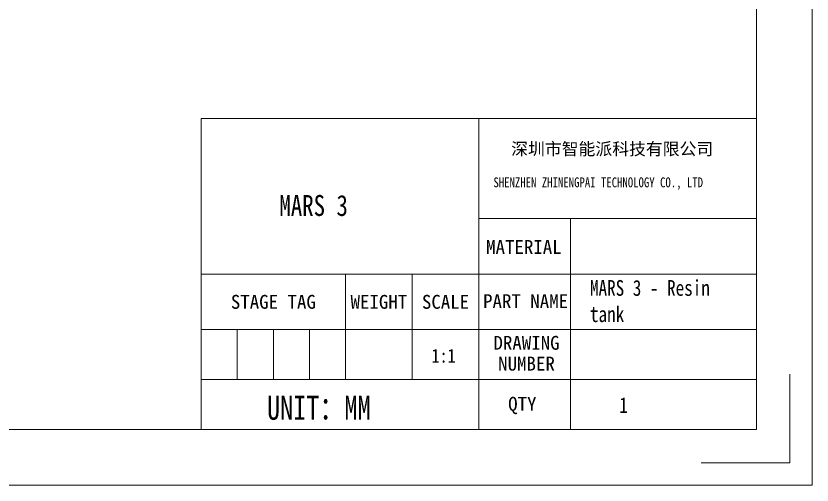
# Model space of a CAD drawing. Header units: millimetres. Extents: x 5476 to 6812, y 642 to 1586.
# Drawn here: x 6167 to 6812, y 642 to 1022 of the extents above; entities that cross this region are included whole.
import ezdxf

# ---------------------------------------------------------------- set-up
doc = ezdxf.new("R2010")
doc.units = ezdxf.units.MM
doc.header["$LTSCALE"] = 0.1
doc.layers.get('0').update_dxf_attribs({"lineweight": 18})
doc.layers.add('尺寸线层', color=3, linetype='Continuous', lineweight=18)
doc.styles.get("Standard").update_dxf_attribs({"font": 'txt', "width": 0.8})
doc.styles.add('TEXTSTYLE_2', font='')
doc.styles.add('TEXTSTYLE_3', font='')
doc.styles.get('TEXTSTYLE_2').set_extended_font_data('宋体')
doc.styles.get('TEXTSTYLE_3').set_extended_font_data('仿宋')

msp = doc.modelspace()

# ---------------------------------------------------------------- linework, layer by layer
at = {"color": 7, "linetype": 'Continuous'}
for p, q in [((6812.418, 641.623), (6812.418, 1586.433)), ((6767.427, 686.614), (6767.427, 1541.442)), ((6794.422, 659.62), (6794.422, 731.605)), ((5521.178, 686.614), (6767.427, 686.614)), ((6722.436, 659.62), (6794.422, 659.62)), ((5476.187, 641.623), (6812.418, 641.623))]:
    msp.add_line(p, q, dxfattribs=at)
at = {"color": 2, "linetype": 'Continuous'}
for p, q in [((6317.518, 812.589), (6317.518, 938.564)), ((6317.518, 812.589), (6317.518, 938.564)), ((6317.518, 938.564), (6542.472, 938.564)), ((6542.472, 767.598), (6542.472, 938.564)), ((6542.472, 857.58), (6542.472, 938.564)), ((6542.472, 938.564), (6767.427, 938.564)), ((6542.472, 812.589), (6542.472, 938.564)), ((6767.427, 857.58), (6767.427, 938.564)), ((6542.472, 857.58), (6767.427, 857.58)), ((6616.812, 857.58), (6616.812, 686.614)), ((6767.427, 767.598), (6767.427, 857.58)), ((6317.518, 686.614), (6317.518, 812.589)), ((6317.518, 812.589), (6542.472, 812.589)), ((6317.518, 767.598), (6317.518, 812.589)), ((6317.518, 812.589), (6434.494, 812.589)), ((6434.494, 767.598), (6434.494, 812.589)), ((6434.494, 767.598), (6434.494, 812.589)), ((6434.494, 812.589), (6542.472, 812.589)), ((6488.483, 767.598), (6488.483, 812.589)), ((6542.472, 812.589), (6767.427, 812.589)), ((6542.472, 767.598), (6542.472, 812.589)), ((6317.518, 727.106), (6317.518, 767.598)), ((6317.518, 767.598), (6434.494, 767.598)), ((6317.518, 767.598), (6434.494, 767.598)), ((6317.518, 767.598), (6434.494, 767.598)), ((6317.518, 767.598), (6317.518, 727.106)), ((6346.762, 767.598), (6346.762, 727.106)), ((6376.006, 767.598), (6376.006, 727.106)), ((6405.25, 767.598), (6405.25, 727.106)), ((6434.494, 727.106), (6434.494, 767.598)), ((6434.494, 727.106), (6434.494, 767.598)), ((6434.494, 767.598), (6542.472, 767.598)), ((6434.494, 767.598), (6542.472, 767.598)), ((6434.494, 767.598), (6434.494, 727.106)), ((6488.483, 727.106), (6488.483, 767.598)), ((6542.472, 686.614), (6542.472, 767.598)), ((6542.472, 767.598), (6767.427, 767.598)), ((6542.472, 767.598), (6767.427, 767.598)), ((6542.472, 727.106), (6542.472, 767.598)), ((6767.427, 686.614), (6767.427, 767.598)), ((6317.518, 686.614), (6317.518, 727.106)), ((6317.518, 727.106), (6542.472, 727.106)), ((6317.518, 727.106), (6434.494, 727.106)), ((6317.518, 727.106), (6434.494, 727.106)), ((6434.494, 727.106), (6542.472, 727.106)), ((6542.472, 686.614), (6542.472, 727.106)), ((6542.472, 727.106), (6767.427, 727.106)), ((6137.554, 686.614), (6245.532, 686.614)), ((6245.532, 686.614), (6317.518, 686.614)), ((6317.518, 686.614), (6542.472, 686.614)), ((6542.472, 686.614), (6767.427, 686.614))]:
    msp.add_line(p, q, dxfattribs=at)

# ---------------------------------------------------------------- texts
at = {"color": 7, "linetype": 'Continuous', "insert": (6650.496, 919.022), "char_height": 10, "width": 237.25692, "attachment_point": 2, "style": 'TEXTSTYLE_2'}
msp.add_mtext('深圳市智能派科技有限公司', dxfattribs=at)
at = {"color": 7, "linetype": 'Continuous', "attachment_point": 2, "line_spacing_factor": 0.9, "style": 'TEXTSTYLE_3'}
for s, insert, char_height, width in [('MATERIAL\\P ', (6578.963, 840.173), 11.2477, 162.59199), ('STAGE TAG ', (6376.006, 795.717), 11.2477, 136.0273), ('WEIGHT', (6461.489, 795.717), 11.2477, 49.42853), ('SCALE', (6515.478, 795.717), 11.2477, 49.42853), ('PART NAME', (6580.335, 796.23), 11.2477, 94.23652), ('DRAWING NUMBER', (6581.085, 762.519), 11.24774, 94.23652), ('QTY', (6577.716, 713.101), 11.2477, 125.54734)]:
    msp.add_mtext(s, dxfattribs=dict(at, insert=insert, char_height=char_height, width=width))
at = {"insert": (6504.153, 740.619), "char_height": 11.24774, "width": 26.96082, "attachment_point": 7}
msp.add_mtext('{\\W0.85;1:1}', dxfattribs=at)
at = {"layer": '尺寸线层', "attachment_point": 1}
for s, insert, char_height, width in [('SHENZHEN ZHINENGPAI TECHNOLOGY CO., LTD', (6554.295, 890.902), 8, 226.35681), ('MARS 3', (6380.902, 876.65), 16.9944, 138.69292), ('UNIT：MM', (6370.826, 714.055), 19.5135, 105.69426)]:
    msp.add_mtext(s, dxfattribs=dict(at, insert=insert, char_height=char_height, width=width))
at = {"layer": '尺寸线层', "ltscale": 0.2, "attachment_point": 1}
for s, insert, char_height, width in [('MARS 3 - Resin tank\\P\\P', (6632.493, 807.722), 12.74584, 109.70626), ('1\\P\\P', (6656.269, 712.717), 12.746, 76.44406)]:
    msp.add_mtext(s, dxfattribs=dict(at, insert=insert, char_height=char_height, width=width))

doc.saveas('drawing.dxf')
